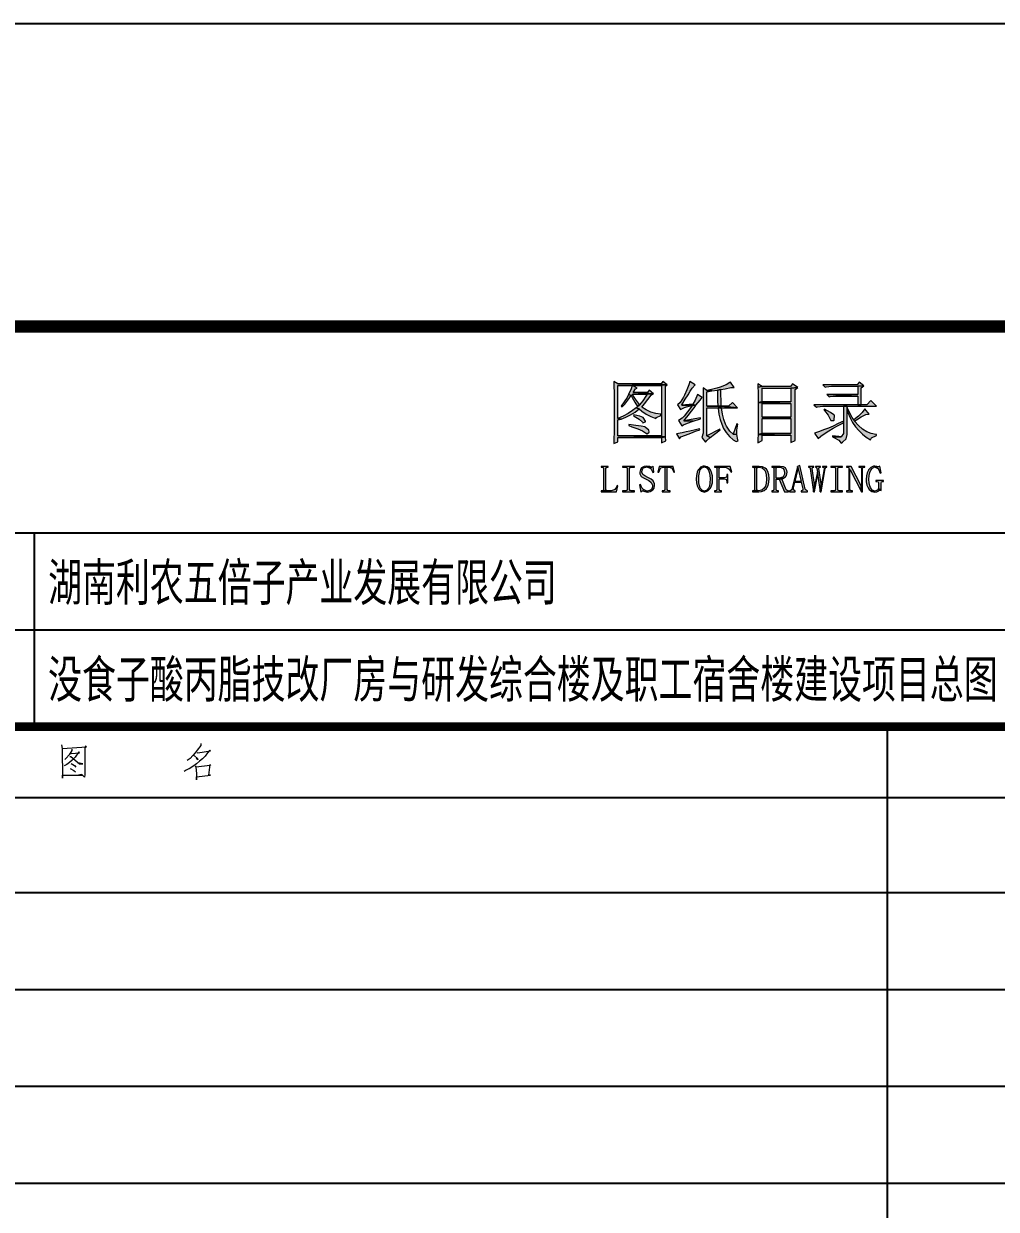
# Model space of a CAD drawing. Extents: x -809667 to 586099, y 3084146 to 3634412.
# Drawn here: x 380552.4 to 380592.55, y 3087190.03 to 3087238.97 of the extents above; entities that cross this region are included whole.
import ezdxf

# ---------------------------------------------------------------- set-up
doc = ezdxf.new("R2010")
doc.units = 0
doc.header["$LTSCALE"] = 0.5
doc.layers.add('PUB_TITLE', color=4, linetype='CONTINUOUS')
doc.layers.add('TEL_TEXT', color=7, linetype='CONTINUOUS')
doc.styles.add('_TEL_DIM', font='SIMPLEX', dxfattribs={"width": 0.8, "height": 3.5, "bigfont": 'HZTXT'})

msp = doc.modelspace()

# ---------------------------------------------------------------- hatches: boundary and pattern name
at = {"layer": 'PUB_TITLE'}
h = msp.add_hatch(color=256, dxfattribs=at)
h.paths.add_polyline_path([(380576.926, 3087224.03), (380577.517, 3087224.03), (380578.971, 3087224.063), (380576.926, 3087224.095), (380576.763, 3087224.193), (380576.768, 3087223.981), (380576.774, 3087223.775), (380576.774, 3087222.093), (380576.774, 3087222.077), (380576.768, 3087221.854), (380576.763, 3087221.643), (380576.926, 3087221.708), (380576.926, 3087221.887), (380578.738, 3087221.887), (380578.895, 3087221.919), (380576.926, 3087221.952), (380576.926, 3087222.608), (380577.061, 3087222.646), (380576.926, 3087222.663)])
h.paths.add_polyline_path([(380577.919, 3087223.14), (380578.033, 3087223.276), (380578.174, 3087223.45), (380578.304, 3087223.629), (380578.396, 3087223.683), (380578.136, 3087223.672), (380578.081, 3087223.585), (380577.957, 3087223.401), (380577.826, 3087223.238), (380577.74, 3087223.162), (380577.685, 3087223.113), (380577.816, 3087223.064), (380577.919, 3087222.977), (380578.098, 3087222.853), (380578.288, 3087222.75), (380578.494, 3087222.663), (380578.521, 3087222.712), (380578.705, 3087222.793), (380578.705, 3087222.842), (380578.499, 3087222.874), (380578.293, 3087222.934), (380578.098, 3087223.026)], flags=17)
h.paths.add_polyline_path([(380577.561, 3087223.737), (380577.664, 3087223.895), (380577.729, 3087223.927), (380577.539, 3087224.03), (380577.517, 3087224.03), (380577.479, 3087223.895), (380577.371, 3087223.661), (380577.485, 3087223.618), (380577.523, 3087223.536), (380577.626, 3087223.341), (380577.74, 3087223.162), (380577.826, 3087223.238), (380577.778, 3087223.298), (380577.653, 3087223.466), (380577.528, 3087223.672), (380578.136, 3087223.672), (380578.396, 3087223.683)], flags=17)
h = msp.add_hatch(color=256, dxfattribs=at)
h.paths.add_polyline_path([(380578.792, 3087224.204), (380578.716, 3087224.095), (380576.926, 3087224.095), (380578.971, 3087224.063)])
h.paths.add_polyline_path([(380578.895, 3087223.998), (380578.971, 3087224.063), (380577.538, 3087224.031), (380577.539, 3087224.03), (380578.738, 3087224.03), (380578.738, 3087221.952), (380576.926, 3087221.952), (380578.895, 3087221.919), (380578.895, 3087222.153)])
h.paths.add_polyline_path([(380577.485, 3087223.618), (380577.371, 3087223.661), (380577.311, 3087223.542), (380577.197, 3087223.352), (380577.072, 3087223.173), (380577.105, 3087223.151), (380577.213, 3087223.26), (380577.349, 3087223.428)], flags=17)
h.paths.add_polyline_path([(380578.228, 3087223.84), (380578.152, 3087223.737), (380577.561, 3087223.737), (380578.396, 3087223.683)], flags=17)
h.paths.add_polyline_path([(380577.816, 3087223.064), (380577.685, 3087223.113), (380577.533, 3087222.994), (380577.354, 3087222.874), (380577.154, 3087222.766), (380576.926, 3087222.663), (380577.061, 3087222.646), (380577.262, 3087222.728), (380577.457, 3087222.826), (380577.642, 3087222.934)], flags=17)
h.paths.add_polyline_path([(380577.973, 3087222.717), (380577.843, 3087222.76), (380577.593, 3087222.82), (380577.582, 3087222.782), (380577.604, 3087222.771), (380577.81, 3087222.636), (380577.951, 3087222.516), (380577.967, 3087222.495), (380578.071, 3087222.538), (380578.071, 3087222.56)], flags=17)
h.paths.add_polyline_path([(380578.06, 3087222.315), (380578.043, 3087222.321), (380577.897, 3087222.353), (380577.674, 3087222.386), (380577.381, 3087222.419), (380577.381, 3087222.375), (380577.512, 3087222.332), (380577.756, 3087222.245), (380577.946, 3087222.164), (380578.071, 3087222.082), (380578.147, 3087222.033), (380578.228, 3087222.109), (380578.212, 3087222.185)], flags=17)
h = msp.add_hatch(color=256, dxfattribs=at)
h.paths.add_polyline_path([(380578.895, 3087221.919), (380578.738, 3087221.887), (380578.738, 3087221.664), (380578.906, 3087221.751)])
h.paths.add_polyline_path([(380579.916, 3087223.797), (380579.992, 3087223.916), (380580.127, 3087224.063), (380579.905, 3087224.193), (380579.861, 3087224.057), (380579.785, 3087223.857), (380579.682, 3087223.629), (380579.639, 3087223.547), (380579.503, 3087223.336), (380579.395, 3087223.238), (380579.514, 3087223.037), (380579.682, 3087223.129), (380579.764, 3087223.151), (380580.002, 3087223.205), (380580.154, 3087223.216), (380579.568, 3087223.227), (380579.574, 3087223.238), (380579.715, 3087223.466), (380579.829, 3087223.65)])
h.paths.add_polyline_path([(380580.323, 3087223.433), (380580.415, 3087223.531), (380580.214, 3087223.661), (380580.214, 3087223.656), (380580.122, 3087223.433), (380580.024, 3087223.26), (380579.568, 3087223.227), (380580.154, 3087223.216)])
h.paths.add_polyline_path([(380580.116, 3087223.162), (380580.154, 3087223.216), (380580.002, 3087223.205), (380579.986, 3087223.184), (380579.807, 3087222.939), (380579.671, 3087222.771), (380579.579, 3087222.684), (380579.438, 3087222.587), (380579.568, 3087222.364), (380579.644, 3087222.413), (380579.807, 3087222.484), (380580.035, 3087222.56), (380579.65, 3087222.576), (380579.704, 3087222.641), (380579.84, 3087222.798), (380579.975, 3087222.972)])
h.paths.add_polyline_path([(380580.339, 3087222.652), (380580.339, 3087222.695), (380579.65, 3087222.576), (380580.035, 3087222.56)])
h.paths.add_polyline_path([(380580.138, 3087222.142), (380580.317, 3087222.207), (380580.306, 3087222.25), (380580.133, 3087222.207), (380579.905, 3087222.153), (380579.747, 3087222.12), (380579.579, 3087222.082), (380579.351, 3087222.039), (380579.471, 3087221.827), (380579.536, 3087221.908), (380579.726, 3087221.984), (380579.937, 3087222.066)])
h = msp.add_hatch(color=256, dxfattribs=at)
h.paths.add_polyline_path([(380581.598, 3087223.943), (380581.733, 3087223.949), (380581.581, 3087224.171), (380581.56, 3087224.155), (380581.397, 3087224.057), (380581.158, 3087223.97), (380581.017, 3087223.927), (380580.8, 3087223.873), (380580.605, 3087223.829), (380580.816, 3087223.808), (380581.039, 3087223.84), (380581.18, 3087223.862), (380581.364, 3087223.9)])
h.paths.add_polyline_path([(380581.18, 3087223.862), (380581.039, 3087223.84), (380581.039, 3087223.829), (380581.039, 3087223.629), (380581.044, 3087223.412), (380581.061, 3087223.173), (380581.202, 3087223.173), (380581.202, 3087223.205), (380581.191, 3087223.428), (380581.185, 3087223.65)], flags=17)
h.paths.add_polyline_path([(380580.605, 3087223.775), (380580.816, 3087223.808), (380580.605, 3087223.829), (380580.447, 3087223.938), (380580.453, 3087223.867), (380580.458, 3087223.661), (380580.458, 3087222.06), (380580.404, 3087221.887), (380580.55, 3087221.686), (380580.605, 3087221.757), (380580.735, 3087221.887), (380580.605, 3087221.952), (380580.605, 3087223.108), (380581.071, 3087223.108), (380581.212, 3087223.108), (380581.869, 3087223.108), (380581.202, 3087223.173), (380580.605, 3087223.173)])
h.paths.add_polyline_path([(380581.657, 3087223.33), (380581.5, 3087223.173), (380581.202, 3087223.173), (380581.869, 3087223.108)], flags=17)
h.paths.add_polyline_path([(380581.25, 3087222.842), (380581.212, 3087223.108), (380581.071, 3087223.108), (380581.071, 3087223.097), (380581.104, 3087222.847), (380581.153, 3087222.625), (380581.218, 3087222.429), (380581.294, 3087222.261), (380581.397, 3087222.088), (380581.533, 3087221.925), (380581.69, 3087221.795), (380581.82, 3087221.719), (380581.891, 3087221.751), (380581.88, 3087221.784), (380581.847, 3087222.006), (380581.69, 3087222.017), (380581.554, 3087222.147), (380581.413, 3087222.353), (380581.37, 3087222.44), (380581.305, 3087222.625)])
h.paths.add_polyline_path([(380580.919, 3087222.028), (380581.158, 3087222.196), (380581.136, 3087222.229), (380580.605, 3087221.952), (380580.735, 3087221.887)], flags=17)
h.paths.add_polyline_path([(380581.847, 3087222.191), (380581.88, 3087222.44), (380581.836, 3087222.451), (380581.69, 3087222.017), (380581.847, 3087222.006)], flags=17)
h = msp.add_hatch(color=256, dxfattribs=at)
h.paths.add_polyline_path([(380582.889, 3087221.984), (380584.078, 3087221.984), (380582.721, 3087222.012), (380582.716, 3087221.822), (380582.716, 3087221.664), (380582.889, 3087221.762)])
h.paths.add_polyline_path([(380587.089, 3087224.019), (380586.834, 3087223.998), (380586.834, 3087223.661), (380585.554, 3087223.661), (380586.834, 3087223.596), (380586.834, 3087223.238), (380586.975, 3087223.238), (380586.975, 3087223.938)])
h.paths.add_polyline_path([(380586.899, 3087224.171), (380586.812, 3087224.063), (380585.391, 3087224.063), (380585.488, 3087223.96), (380585.537, 3087223.976), (380585.754, 3087223.998), (380586.834, 3087223.998), (380587.089, 3087224.019)])
h.paths.add_polyline_path([(380585.554, 3087223.661), (380585.657, 3087223.564), (380585.7, 3087223.574), (380585.923, 3087223.596), (380586.834, 3087223.596)], flags=17)
h.paths.add_polyline_path([(380587.377, 3087223.406), (380587.209, 3087223.238), (380586.975, 3087223.238), (380586.834, 3087223.238), (380585.022, 3087223.238), (380585.125, 3087223.14), (380585.168, 3087223.151), (380585.391, 3087223.173), (380586.243, 3087223.173), (380586.4, 3087223.173), (380587.61, 3087223.173)])
h.paths.add_polyline_path([(380586.4, 3087222.983), (380586.4, 3087223.119), (380586.4, 3087223.173), (380586.243, 3087223.173), (380586.243, 3087222.56), (380586.243, 3087222.495), (380586.243, 3087222.05), (380586.156, 3087221.919), (380585.787, 3087221.908), (380585.847, 3087221.887), (380586.058, 3087221.778), (380586.145, 3087221.653), (380586.21, 3087221.686), (380586.362, 3087221.827), (380586.4, 3087222.006)])
h.paths.add_polyline_path([(380586.243, 3087222.495), (380586.243, 3087222.56), (380586.031, 3087222.457), (380585.814, 3087222.359), (380585.63, 3087222.277), (380585.467, 3087222.218), (380585.456, 3087222.212), (380585.212, 3087222.126), (380585.043, 3087222.071), (380585.201, 3087221.838), (380585.304, 3087221.946), (380585.532, 3087222.093), (380585.646, 3087222.164), (380585.825, 3087222.267), (380586.02, 3087222.375)])
h.paths.add_polyline_path([(380585.868, 3087222.809), (380585.852, 3087222.826), (380585.716, 3087222.923), (380585.456, 3087223.053), (380585.434, 3087223.015), (380585.456, 3087222.994), (380585.608, 3087222.804), (380585.7, 3087222.641), (380585.727, 3087222.581), (380585.847, 3087222.587), (380585.857, 3087222.603)])
h.paths.add_polyline_path([(380586.666, 3087222.619), (380586.606, 3087222.712), (380586.503, 3087222.896), (380586.4, 3087223.119), (380586.4, 3087222.983), (380586.427, 3087222.912), (380586.519, 3087222.701), (380586.623, 3087222.505), (380586.742, 3087222.332), (380586.878, 3087222.174), (380587.024, 3087222.028), (380587.187, 3087221.903), (380587.366, 3087221.795), (380587.404, 3087221.865), (380587.61, 3087221.963), (380587.61, 3087222.006), (380587.578, 3087222.012), (380587.393, 3087222.044), (380587.214, 3087222.12), (380587.035, 3087222.229), (380586.867, 3087222.381), (380586.699, 3087222.56)])
h.paths.add_polyline_path([(380586.785, 3087222.619), (380586.975, 3087222.733), (380587.165, 3087222.831), (380587.301, 3087222.842), (380587.122, 3087223.064), (380587.019, 3087222.923), (380586.861, 3087222.771), (380586.666, 3087222.619), (380586.699, 3087222.56)], flags=17)
h = msp.add_hatch(color=256, dxfattribs=at)
h.paths.add_polyline_path([(380582.716, 3087224.106), (380582.716, 3087223.965), (380582.889, 3087223.987)], flags=17)
h.paths.add_polyline_path([(380582.889, 3087223.916), (380584.078, 3087223.916), (380584.354, 3087223.949), (380584.143, 3087224.106), (380584.056, 3087223.987), (380582.889, 3087223.987), (380582.716, 3087223.965), (380582.721, 3087223.775), (380582.721, 3087223.564), (380582.721, 3087223.336), (380582.889, 3087223.352)])
h.paths.add_polyline_path([(380584.246, 3087223.873), (380584.354, 3087223.949), (380584.078, 3087223.916), (380584.078, 3087223.352), (380582.889, 3087223.352), (380582.721, 3087223.336), (380584.078, 3087223.287), (380584.078, 3087222.728), (380582.889, 3087222.728), (380584.078, 3087222.663), (380584.078, 3087222.05), (380582.889, 3087222.05), (380582.721, 3087222.012), (380584.078, 3087221.984), (380584.078, 3087221.675), (380584.257, 3087221.762), (380584.257, 3087221.778), (380584.246, 3087221.963), (380584.246, 3087222.229)])
h.paths.add_polyline_path([(380582.889, 3087223.287), (380584.078, 3087223.287), (380582.721, 3087223.336), (380582.726, 3087223.097), (380582.726, 3087222.842), (380582.726, 3087222.733), (380582.721, 3087222.467), (380582.721, 3087222.229), (380582.721, 3087222.012), (380582.889, 3087222.05), (380582.889, 3087222.663), (380584.078, 3087222.663), (380582.889, 3087222.728)], flags=17)
msp.add_hatch(color=256, dxfattribs=at).paths.add_polyline_path([(380585.787, 3087221.952), (380585.787, 3087221.908), (380586.156, 3087221.919), (380586.053, 3087221.925)])
h = msp.add_hatch(color=256, dxfattribs=at)
h.paths.add_polyline_path([(380578.971, 3087220.59), (380578.982, 3087220.65), (380579.047, 3087220.655), (380578.819, 3087220.655), (380578.868, 3087220.65), (380578.874, 3087220.595), (380578.874, 3087219.732), (380578.863, 3087219.695), (380578.819, 3087219.684), (380578.765, 3087219.684), (380578.765, 3087219.646), (380579.085, 3087219.646), (380579.085, 3087219.684), (380579.031, 3087219.684), (380578.993, 3087219.695), (380578.971, 3087219.732)])
h.paths.add_polyline_path([(380579.216, 3087220.693), (380578.64, 3087220.693), (380578.581, 3087220.46), (380578.619, 3087220.454), (380578.651, 3087220.53), (380578.705, 3087220.628), (380578.819, 3087220.655)])
h.paths.add_polyline_path([(380579.216, 3087220.693), (380578.819, 3087220.655), (380579.047, 3087220.655), (380579.161, 3087220.622), (380579.178, 3087220.595), (380579.237, 3087220.454), (380579.264, 3087220.46)])
h.paths.add_polyline_path([(380577.924, 3087220.46), (380577.924, 3087220.476), (380577.967, 3087220.601), (380577.995, 3087220.633), (380578.125, 3087220.671), (380578.25, 3087220.688), (380578.13, 3087220.704), (380578.016, 3087220.688), (380577.913, 3087220.628), (380577.87, 3087220.568), (380577.837, 3087220.449), (380577.843, 3087220.384), (380577.897, 3087220.275), (380577.984, 3087220.221), (380578.125, 3087220.15), (380578.212, 3087220.107), (380578.309, 3087220.031), (380578.364, 3087219.917), (380578.358, 3087219.846), (380578.315, 3087219.732), (380578.282, 3087219.705), (380578.157, 3087219.673), (380578.038, 3087219.662), (380578.152, 3087219.635), (380578.271, 3087219.657), (380578.374, 3087219.722), (380578.423, 3087219.792), (380578.45, 3087219.917), (380578.445, 3087219.977), (380578.385, 3087220.096), (380578.304, 3087220.167), (380578.174, 3087220.237), (380578.043, 3087220.302), (380577.962, 3087220.357)])
h.paths.add_polyline_path([(380578.326, 3087220.66), (380578.25, 3087220.688), (380578.125, 3087220.671), (380578.152, 3087220.666), (380578.271, 3087220.622)], flags=17)
h.paths.add_polyline_path([(380578.385, 3087220.704), (380578.358, 3087220.677), (380578.326, 3087220.66), (380578.271, 3087220.622), (380578.309, 3087220.574), (380578.38, 3087220.443), (380578.412, 3087220.454)], flags=17)
h.paths.add_polyline_path([(380577.919, 3087219.808), (380577.864, 3087219.95), (380577.826, 3087219.933), (380577.881, 3087219.635), (380577.919, 3087219.667), (380577.957, 3087219.678), (380577.984, 3087219.732)])
h.paths.add_polyline_path([(380577.984, 3087219.732), (380577.957, 3087219.678), (380578.038, 3087219.662), (380578.157, 3087219.673), (380578.103, 3087219.678)], flags=17)
h.paths.add_polyline_path([(380577.414, 3087219.732), (380577.414, 3087220.606), (380577.436, 3087220.644), (380577.474, 3087220.655), (380577.615, 3087220.655), (380577.615, 3087220.693), (380577.121, 3087220.693), (380577.121, 3087220.655), (380577.262, 3087220.655), (380577.305, 3087220.644), (380577.316, 3087220.606), (380577.316, 3087219.732), (380577.305, 3087219.695), (380577.262, 3087219.684), (380577.121, 3087219.684), (380577.121, 3087219.646), (380577.615, 3087219.646), (380577.615, 3087219.684), (380577.474, 3087219.684), (380577.436, 3087219.695)])
h.paths.add_polyline_path([(380576.926, 3087219.884), (380576.898, 3087219.901), (380576.877, 3087219.841), (380576.806, 3087219.738), (380576.785, 3087219.722), (380576.66, 3087219.684), (380576.497, 3087219.684), (380576.285, 3087219.684), (380576.242, 3087219.684), (380576.242, 3087219.646), (380576.871, 3087219.646)])
h.paths.add_polyline_path([(380576.437, 3087220.606), (380576.459, 3087220.644), (380576.497, 3087220.655), (380576.535, 3087220.655), (380576.535, 3087220.693), (380576.242, 3087220.693), (380576.242, 3087220.655), (380576.28, 3087220.655), (380576.329, 3087220.644), (380576.34, 3087220.606), (380576.34, 3087219.732), (380576.329, 3087219.695), (380576.285, 3087219.684), (380576.497, 3087219.684), (380576.459, 3087219.695), (380576.437, 3087219.732)])
h = msp.add_hatch(color=256, dxfattribs=at)
h.paths.add_polyline_path([(380583.47, 3087220.172), (380583.595, 3087220.172), (380583.703, 3087220.177), (380583.741, 3087220.188), (380583.47, 3087220.21), (380583.47, 3087220.606), (380583.481, 3087220.644), (380583.524, 3087220.655), (380583.323, 3087220.655), (380583.361, 3087220.644), (380583.372, 3087220.606), (380583.372, 3087219.732), (380583.361, 3087219.695), (380583.323, 3087219.684), (380583.285, 3087219.684), (380583.285, 3087219.646), (380583.557, 3087219.646), (380583.557, 3087219.684), (380583.519, 3087219.684), (380583.481, 3087219.695), (380583.47, 3087219.732)])
h.paths.add_polyline_path([(380583.855, 3087220.259), (380583.893, 3087220.313), (380583.92, 3087220.449), (380583.909, 3087220.53), (380583.85, 3087220.633), (380583.768, 3087220.671), (380583.627, 3087220.693), (380583.285, 3087220.693), (380583.285, 3087220.655), (380583.323, 3087220.655), (380583.589, 3087220.655), (380583.643, 3087220.655), (380583.757, 3087220.601), (380583.779, 3087220.568), (380583.812, 3087220.438), (380583.806, 3087220.373), (380583.752, 3087220.264), (380583.725, 3087220.248), (380583.606, 3087220.21), (380583.47, 3087220.21), (380583.741, 3087220.188)])
h.paths.add_polyline_path([(380583.703, 3087220.177), (380583.595, 3087220.172), (380583.812, 3087219.646), (380583.98, 3087219.646), (380583.98, 3087219.684), (380583.947, 3087219.684), (380583.915, 3087219.695), (380583.882, 3087219.727)])
h.paths.add_polyline_path([(380583.177, 3087220.194), (380583.177, 3087220.199), (380583.161, 3087220.351), (380583.128, 3087220.476), (380583.063, 3087220.574), (380583.014, 3087220.617), (380582.9, 3087220.677), (380582.764, 3087220.693), (380582.493, 3087220.693), (380582.493, 3087220.655), (380582.526, 3087220.655), (380582.759, 3087220.655), (380582.889, 3087220.633), (380582.987, 3087220.552), (380583.03, 3087220.47), (380583.057, 3087220.34), (380583.063, 3087220.177), (380583.063, 3087220.161), (380583.052, 3087219.998), (380583.025, 3087219.874), (380582.976, 3087219.787), (380582.971, 3087219.787), (380582.868, 3087219.711), (380582.743, 3087219.684), (380582.526, 3087219.684), (380582.493, 3087219.684), (380582.493, 3087219.646), (380582.748, 3087219.646), (380582.857, 3087219.657), (380582.976, 3087219.7), (380583.063, 3087219.781), (380583.085, 3087219.803), (380583.133, 3087219.906), (380583.166, 3087220.036)])
h.paths.add_polyline_path([(380582.672, 3087220.606), (380582.699, 3087220.644), (380582.759, 3087220.655), (380582.526, 3087220.655), (380582.564, 3087220.644), (380582.574, 3087220.606), (380582.574, 3087219.732), (380582.564, 3087219.695), (380582.526, 3087219.684), (380582.743, 3087219.684), (380582.694, 3087219.695), (380582.672, 3087219.732)], flags=17)
h.paths.add_polyline_path([(380581.473, 3087220.362), (380581.435, 3087220.362), (380581.435, 3087220.335), (380581.413, 3087220.248), (380581.321, 3087220.215), (380581.115, 3087220.215), (380581.321, 3087220.177), (380581.413, 3087220.145), (380581.435, 3087220.031), (380581.435, 3087220.009), (380581.473, 3087220.009)])
h.paths.add_polyline_path([(380581.565, 3087220.693), (380580.919, 3087220.693), (380580.919, 3087220.655), (380580.957, 3087220.655), (380581.343, 3087220.655), (380581.37, 3087220.655), (380581.489, 3087220.606), (380581.527, 3087220.574), (380581.609, 3087220.46), (380581.636, 3087220.47)])
h.paths.add_polyline_path([(380581.115, 3087220.606), (380581.136, 3087220.644), (380581.174, 3087220.655), (380580.957, 3087220.655), (380581.006, 3087220.644), (380581.017, 3087220.606), (380581.017, 3087219.732), (380581.006, 3087219.695), (380580.963, 3087219.684), (380580.919, 3087219.684), (380580.919, 3087219.646), (380581.212, 3087219.646), (380581.212, 3087219.684), (380581.174, 3087219.684), (380581.136, 3087219.695), (380581.115, 3087219.732), (380581.115, 3087220.177), (380581.321, 3087220.177), (380581.115, 3087220.215)])
h.paths.add_polyline_path([(380580.8, 3087220.438), (380580.751, 3087220.552), (380580.719, 3087220.601), (380580.621, 3087220.677), (380580.502, 3087220.671), (380580.605, 3087220.639), (380580.675, 3087220.536), (380580.702, 3087220.46), (380580.724, 3087220.329), (380580.735, 3087220.177), (380580.724, 3087220.015), (380580.708, 3087219.879), (380580.67, 3087219.787), (380580.61, 3087219.711), (380580.502, 3087219.673), (380580.382, 3087219.667), (380580.502, 3087219.635), (380580.54, 3087219.64), (380580.648, 3087219.684), (380580.746, 3087219.781), (380580.751, 3087219.792), (380580.8, 3087219.895), (380580.833, 3087220.02), (380580.843, 3087220.172), (380580.833, 3087220.308)])
h.paths.add_polyline_path([(380580.295, 3087220.443), (380580.328, 3087220.546), (380580.393, 3087220.628), (380580.502, 3087220.671), (380580.621, 3087220.677), (380580.502, 3087220.704), (380580.458, 3087220.704), (380580.344, 3087220.66), (380580.257, 3087220.557), (380580.252, 3087220.557), (380580.203, 3087220.449), (380580.171, 3087220.319), (380580.16, 3087220.172), (380580.16, 3087220.161), (380580.171, 3087220.015), (380580.209, 3087219.89), (380580.263, 3087219.781), (380580.285, 3087219.749), (380580.382, 3087219.667), (380580.502, 3087219.673), (380580.426, 3087219.695), (380580.333, 3087219.792), (380580.301, 3087219.884), (380580.274, 3087220.015), (380580.268, 3087220.177), (380580.274, 3087220.308)])
h = msp.add_hatch(color=256, dxfattribs=at)
h.paths.add_polyline_path([(380587.355, 3087219.825), (380587.328, 3087219.89), (380587.301, 3087220.02), (380587.29, 3087220.156), (380587.301, 3087220.313), (380587.328, 3087220.438), (380587.371, 3087220.541), (380587.437, 3087220.622), (380587.534, 3087220.671), (380587.681, 3087220.671), (380587.621, 3087220.688), (380587.534, 3087220.704), (380587.48, 3087220.698), (380587.371, 3087220.65), (380587.279, 3087220.546), (380587.274, 3087220.541), (380587.225, 3087220.427), (380587.192, 3087220.297), (380587.181, 3087220.156), (380587.187, 3087220.053), (380587.214, 3087219.922), (380587.268, 3087219.803), (380587.312, 3087219.732), (380587.409, 3087219.662), (380587.535, 3087219.672), (380587.426, 3087219.711)])
h.paths.add_polyline_path([(380587.702, 3087219.689), (380587.724, 3087219.711), (380587.773, 3087219.711), (380587.697, 3087219.781), (380587.654, 3087219.705), (380587.54, 3087219.673), (380587.409, 3087219.662), (380587.534, 3087219.635), (380587.626, 3087219.646)])
h.paths.add_polyline_path([(380587.795, 3087220.004), (380587.811, 3087220.053), (380587.86, 3087220.069), (380587.892, 3087220.069), (380587.892, 3087220.107), (380587.583, 3087220.107), (380587.583, 3087220.069), (380587.621, 3087220.069), (380587.675, 3087220.053), (380587.697, 3087219.998), (380587.697, 3087219.781), (380587.773, 3087219.711), (380587.795, 3087219.695)])
h.paths.add_polyline_path([(380587.751, 3087220.704), (380587.719, 3087220.682), (380587.681, 3087220.671), (380587.534, 3087220.671), (380587.556, 3087220.666), (380587.67, 3087220.606), (380587.708, 3087220.557), (380587.762, 3087220.416), (380587.8, 3087220.432)])
h.paths.add_polyline_path([(380587.127, 3087220.693), (380586.883, 3087220.693), (380586.883, 3087220.655), (380586.932, 3087220.655), (380586.975, 3087220.644), (380586.986, 3087220.606), (380586.986, 3087219.895), (380586.975, 3087219.895), (380586.992, 3087219.646), (380587.024, 3087219.646), (380587.024, 3087220.606), (380587.04, 3087220.644), (380587.078, 3087220.655), (380587.127, 3087220.655)])
h.paths.add_polyline_path([(380586.563, 3087220.693), (380586.368, 3087220.693), (380586.368, 3087220.655), (380586.411, 3087220.655), (380586.46, 3087220.644), (380586.471, 3087220.606), (380586.519, 3087220.557), (380586.992, 3087219.646), (380586.975, 3087219.895)])
h.paths.add_polyline_path([(380586.509, 3087220.557), (380586.519, 3087220.557), (380586.471, 3087220.606), (380586.471, 3087219.732), (380586.46, 3087219.695), (380586.416, 3087219.684), (380586.368, 3087219.684), (380586.368, 3087219.646), (380586.612, 3087219.646), (380586.612, 3087219.684), (380586.563, 3087219.684), (380586.53, 3087219.695), (380586.509, 3087219.732)], flags=17)
h.paths.add_polyline_path([(380586.031, 3087220.644), (380586.069, 3087220.655), (380586.21, 3087220.655), (380586.21, 3087220.693), (380585.722, 3087220.693), (380585.722, 3087220.655), (380585.863, 3087220.655), (380585.906, 3087220.644), (380585.917, 3087220.606), (380585.917, 3087219.732), (380585.906, 3087219.695), (380585.863, 3087219.684), (380585.722, 3087219.684), (380585.722, 3087219.646), (380586.21, 3087219.646), (380586.21, 3087219.684), (380586.069, 3087219.684), (380586.031, 3087219.695), (380586.015, 3087219.732), (380586.015, 3087220.606)])
h.paths.add_polyline_path([(380585.488, 3087220.601), (380585.516, 3087220.644), (380585.537, 3087220.655), (380585.564, 3087220.655), (380585.564, 3087220.693), (380585.38, 3087220.693), (380585.38, 3087220.655), (380585.396, 3087220.655), (380585.434, 3087220.644), (380585.445, 3087220.595), (380585.331, 3087219.977), (380585.32, 3087219.977), (380585.288, 3087219.646), (380585.326, 3087219.646)])
h.paths.add_polyline_path([(380585.32, 3087219.977), (380585.233, 3087220.606), (380585.244, 3087220.644), (380585.277, 3087220.655), (380585.293, 3087220.655), (380585.293, 3087220.693), (380585.087, 3087220.693), (380585.087, 3087220.655), (380585.103, 3087220.655), (380585.136, 3087220.644), (380585.147, 3087220.606), (380585.168, 3087220.47), (380585.19, 3087220.297), (380585.288, 3087219.646)])
h.paths.add_polyline_path([(380585.179, 3087220.297), (380585.19, 3087220.297), (380585.168, 3087220.47), (380585.065, 3087219.95), (380585.049, 3087219.95), (380585.011, 3087219.646), (380585.049, 3087219.646)])
h.paths.add_polyline_path([(380584.951, 3087220.606), (380584.962, 3087220.644), (380585, 3087220.655), (380585.022, 3087220.655), (380585.022, 3087220.693), (380584.805, 3087220.693), (380584.805, 3087220.655), (380584.832, 3087220.655), (380584.859, 3087220.644), (380584.864, 3087220.606), (380585.011, 3087219.646), (380585.049, 3087219.95)])
h.paths.add_polyline_path([(380584.441, 3087220.726), (380584.349, 3087220.693), (380584.376, 3087220.59), (380584.501, 3087220.074), (380584.246, 3087220.074), (380584.501, 3087220.042), (380584.566, 3087219.77), (380584.566, 3087219.705), (380584.523, 3087219.684), (380584.501, 3087219.684), (380584.501, 3087219.646), (380584.761, 3087219.646), (380584.761, 3087219.684), (380584.745, 3087219.684), (380584.702, 3087219.705), (380584.669, 3087219.754)])
h.paths.add_polyline_path([(380584.23, 3087220.042), (380584.501, 3087220.042), (380584.246, 3087220.074), (380584.371, 3087220.59), (380584.376, 3087220.59), (380584.349, 3087220.693), (380584.11, 3087219.754), (380584.083, 3087219.705), (380584.045, 3087219.684), (380584.023, 3087219.684), (380584.023, 3087219.646), (380584.251, 3087219.646), (380584.251, 3087219.684), (380584.23, 3087219.684), (380584.175, 3087219.722), (380584.175, 3087219.808)])

# ---------------------------------------------------------------- linework, layer by layer
msp.add_lwpolyline([(380518.065, 3087090.467), (380623.065, 3087090.467), (380623.065, 3087238.967), (380518.065, 3087238.967)], close=True, dxfattribs=at)
at = {"layer": 'PUB_TITLE', "const_width": 0.5}
msp.add_lwpolyline([(380520.565, 3087092.967), (380620.565, 3087092.967), (380620.565, 3087226.467), (380520.565, 3087226.467)], close=True, dxfattribs=at)
at = {"layer": 'PUB_TITLE', "color": 140, "lineweight": 0}
for points in [[(380576.763, 3087224.193), (380576.768, 3087223.981), (380576.774, 3087223.775), (380576.774, 3087222.093), (380576.774, 3087222.077), (380576.768, 3087221.854), (380576.763, 3087221.643), (380576.926, 3087221.708), (380576.926, 3087221.887), (380578.738, 3087221.887), (380578.895, 3087221.919), (380576.926, 3087221.952), (380576.926, 3087222.608), (380577.061, 3087222.646), (380576.926, 3087222.663), (380576.926, 3087224.03), (380577.517, 3087224.03), (380578.971, 3087224.063), (380576.926, 3087224.095)], [(380578.792, 3087224.204), (380578.716, 3087224.095), (380576.926, 3087224.095), (380578.971, 3087224.063)], [(380579.905, 3087224.193), (380579.861, 3087224.057), (380579.785, 3087223.857), (380579.682, 3087223.629), (380579.639, 3087223.547), (380579.503, 3087223.336), (380579.395, 3087223.238), (380579.514, 3087223.037), (380579.682, 3087223.129), (380579.764, 3087223.151), (380580.002, 3087223.205), (380580.154, 3087223.216), (380579.568, 3087223.227), (380579.574, 3087223.238), (380579.715, 3087223.466), (380579.829, 3087223.65), (380579.916, 3087223.797), (380579.992, 3087223.916), (380580.127, 3087224.063)], [(380581.581, 3087224.171), (380581.56, 3087224.155), (380581.397, 3087224.057), (380581.158, 3087223.97), (380581.017, 3087223.927), (380580.8, 3087223.873), (380580.605, 3087223.829), (380580.816, 3087223.808), (380581.039, 3087223.84), (380581.18, 3087223.862), (380581.364, 3087223.9), (380581.598, 3087223.943), (380581.733, 3087223.949)], [(380586.899, 3087224.171), (380586.812, 3087224.063), (380585.391, 3087224.063), (380585.488, 3087223.96), (380585.537, 3087223.976), (380585.754, 3087223.998), (380586.834, 3087223.998), (380587.089, 3087224.019)], [(380578.971, 3087224.063), (380577.517, 3087224.03), (380578.738, 3087224.03), (380578.738, 3087221.952), (380576.926, 3087221.952), (380578.895, 3087221.919), (380578.895, 3087222.153), (380578.895, 3087223.998)], [(380577.517, 3087224.03), (380577.479, 3087223.895), (380577.371, 3087223.661), (380577.485, 3087223.618), (380577.523, 3087223.536), (380577.626, 3087223.341), (380577.74, 3087223.162), (380577.826, 3087223.238), (380577.778, 3087223.298), (380577.653, 3087223.466), (380577.528, 3087223.672), (380578.136, 3087223.672), (380578.396, 3087223.683), (380577.561, 3087223.737), (380577.664, 3087223.895), (380577.729, 3087223.927), (380577.539, 3087224.03), (380578.738, 3087224.03)], [(380578.228, 3087223.84), (380578.152, 3087223.737), (380577.561, 3087223.737), (380578.396, 3087223.683)], [(380578.396, 3087223.683), (380578.136, 3087223.672), (380578.081, 3087223.585), (380577.957, 3087223.401), (380577.826, 3087223.238), (380577.74, 3087223.162), (380577.685, 3087223.113), (380577.816, 3087223.064), (380577.919, 3087222.977), (380578.098, 3087222.853), (380578.288, 3087222.75), (380578.494, 3087222.663), (380578.521, 3087222.712), (380578.705, 3087222.793), (380578.705, 3087222.842), (380578.499, 3087222.874), (380578.293, 3087222.934), (380578.098, 3087223.026), (380577.919, 3087223.14), (380578.033, 3087223.276), (380578.174, 3087223.45), (380578.304, 3087223.629)], [(380580.447, 3087223.938), (380580.453, 3087223.867), (380580.458, 3087223.661), (380580.458, 3087222.06), (380580.404, 3087221.887), (380580.55, 3087221.686), (380580.605, 3087221.757), (380580.735, 3087221.887), (380580.605, 3087221.952), (380580.605, 3087223.108), (380581.071, 3087223.108), (380581.212, 3087223.108), (380581.869, 3087223.108), (380581.202, 3087223.173), (380580.605, 3087223.173), (380580.605, 3087223.775), (380580.605, 3087223.775), (380580.816, 3087223.808), (380580.605, 3087223.829)], [(380581.18, 3087223.862), (380581.039, 3087223.84), (380581.039, 3087223.829), (380581.039, 3087223.629), (380581.044, 3087223.412), (380581.061, 3087223.173), (380580.605, 3087223.173), (380581.202, 3087223.173), (380581.202, 3087223.205), (380581.191, 3087223.428), (380581.185, 3087223.65)], [(380584.143, 3087224.106), (380584.056, 3087223.987), (380582.889, 3087223.987), (380582.716, 3087223.965), (380582.721, 3087223.775), (380582.721, 3087223.564), (380582.721, 3087223.336), (380582.889, 3087223.352), (380582.889, 3087223.916), (380584.078, 3087223.916), (380584.354, 3087223.949)], [(380582.716, 3087224.106), (380582.716, 3087223.965), (380582.889, 3087223.987)], [(380584.354, 3087223.949), (380584.078, 3087223.916), (380584.078, 3087223.352), (380582.889, 3087223.352), (380582.721, 3087223.336), (380584.078, 3087223.287), (380584.078, 3087222.728), (380582.889, 3087222.728), (380584.078, 3087222.663), (380584.078, 3087222.05), (380582.889, 3087222.05), (380582.721, 3087222.012), (380584.078, 3087221.984), (380584.078, 3087221.675), (380584.257, 3087221.762), (380584.257, 3087221.778), (380584.246, 3087221.963), (380584.246, 3087222.229), (380584.246, 3087223.873)], [(380587.089, 3087224.019), (380586.834, 3087223.998), (380586.834, 3087223.661), (380585.554, 3087223.661), (380586.834, 3087223.596), (380586.834, 3087223.238), (380586.975, 3087223.238), (380586.975, 3087223.938)], [(380577.371, 3087223.661), (380577.311, 3087223.542), (380577.197, 3087223.352), (380577.072, 3087223.173), (380577.105, 3087223.151), (380577.213, 3087223.26), (380577.349, 3087223.428), (380577.485, 3087223.618)], [(380580.154, 3087223.216), (380580.002, 3087223.205), (380579.986, 3087223.184), (380579.807, 3087222.939), (380579.671, 3087222.771), (380579.579, 3087222.684), (380579.438, 3087222.587), (380579.568, 3087222.364), (380579.644, 3087222.413), (380579.807, 3087222.484), (380580.035, 3087222.56), (380579.65, 3087222.576), (380579.704, 3087222.641), (380579.84, 3087222.798), (380579.975, 3087222.972), (380580.116, 3087223.162)], [(380580.214, 3087223.661), (380580.214, 3087223.656), (380580.122, 3087223.433), (380580.024, 3087223.26), (380579.568, 3087223.227), (380580.154, 3087223.216), (380580.323, 3087223.433), (380580.415, 3087223.531)], [(380581.657, 3087223.33), (380581.5, 3087223.173), (380581.202, 3087223.173), (380581.869, 3087223.108)], [(380582.721, 3087223.336), (380582.726, 3087223.097), (380582.726, 3087222.842), (380582.726, 3087222.733), (380582.721, 3087222.467), (380582.721, 3087222.229), (380582.721, 3087222.012), (380582.889, 3087222.05), (380582.889, 3087222.663), (380584.078, 3087222.663), (380582.889, 3087222.728), (380582.889, 3087223.287), (380584.078, 3087223.287)], [(380587.377, 3087223.406), (380587.209, 3087223.238), (380586.975, 3087223.238), (380586.834, 3087223.238), (380585.022, 3087223.238), (380585.125, 3087223.14), (380585.168, 3087223.151), (380585.391, 3087223.173), (380586.243, 3087223.173), (380586.4, 3087223.173), (380587.61, 3087223.173)], [(380585.554, 3087223.661), (380585.657, 3087223.564), (380585.7, 3087223.574), (380585.923, 3087223.596), (380586.834, 3087223.596)], [(380577.685, 3087223.113), (380577.533, 3087222.994), (380577.354, 3087222.874), (380577.154, 3087222.766), (380576.926, 3087222.663), (380577.061, 3087222.646), (380577.262, 3087222.728), (380577.457, 3087222.826), (380577.642, 3087222.934), (380577.816, 3087223.064)], [(380577.593, 3087222.82), (380577.582, 3087222.782), (380577.604, 3087222.771), (380577.81, 3087222.636), (380577.951, 3087222.516), (380577.967, 3087222.495), (380578.071, 3087222.538), (380578.071, 3087222.56), (380577.973, 3087222.717), (380577.843, 3087222.76)], [(380581.212, 3087223.108), (380581.071, 3087223.108), (380581.071, 3087223.097), (380581.104, 3087222.847), (380581.153, 3087222.625), (380581.218, 3087222.429), (380581.294, 3087222.261), (380581.397, 3087222.088), (380581.533, 3087221.925), (380581.69, 3087221.795), (380581.82, 3087221.719), (380581.891, 3087221.751), (380581.88, 3087221.784), (380581.847, 3087222.006), (380581.69, 3087222.017), (380581.69, 3087222.017), (380581.554, 3087222.147), (380581.413, 3087222.353), (380581.37, 3087222.44), (380581.305, 3087222.625), (380581.25, 3087222.842)], [(380585.456, 3087223.053), (380585.434, 3087223.015), (380585.456, 3087222.994), (380585.608, 3087222.804), (380585.7, 3087222.641), (380585.727, 3087222.581), (380585.847, 3087222.587), (380585.857, 3087222.603), (380585.868, 3087222.809), (380585.852, 3087222.826), (380585.716, 3087222.923)], [(380586.4, 3087223.173), (380586.243, 3087223.173), (380586.243, 3087222.56), (380586.243, 3087222.495), (380586.243, 3087222.05), (380586.156, 3087221.919), (380585.787, 3087221.908), (380585.847, 3087221.887), (380586.058, 3087221.778), (380586.145, 3087221.653), (380586.21, 3087221.686), (380586.362, 3087221.827), (380586.4, 3087222.006), (380586.4, 3087222.983), (380586.4, 3087223.119)], [(380586.4, 3087223.119), (380586.4, 3087222.983), (380586.427, 3087222.912), (380586.519, 3087222.701), (380586.623, 3087222.505), (380586.742, 3087222.332), (380586.878, 3087222.174), (380587.024, 3087222.028), (380587.187, 3087221.903), (380587.366, 3087221.795), (380587.404, 3087221.865), (380587.61, 3087221.963), (380587.61, 3087222.006), (380587.578, 3087222.012), (380587.393, 3087222.044), (380587.214, 3087222.12), (380587.035, 3087222.229), (380586.867, 3087222.381), (380586.699, 3087222.56), (380586.666, 3087222.619), (380586.606, 3087222.712), (380586.503, 3087222.896)], [(380587.122, 3087223.064), (380587.019, 3087222.923), (380586.861, 3087222.771), (380586.666, 3087222.619), (380586.699, 3087222.56), (380586.785, 3087222.619), (380586.975, 3087222.733), (380587.165, 3087222.831), (380587.301, 3087222.842)], [(380577.381, 3087222.419), (380577.381, 3087222.375), (380577.512, 3087222.332), (380577.756, 3087222.245), (380577.946, 3087222.164), (380578.071, 3087222.082), (380578.147, 3087222.033), (380578.228, 3087222.109), (380578.212, 3087222.185), (380578.06, 3087222.315), (380578.043, 3087222.321), (380577.897, 3087222.353), (380577.674, 3087222.386)], [(380580.306, 3087222.25), (380580.133, 3087222.207), (380579.905, 3087222.153), (380579.747, 3087222.12), (380579.579, 3087222.082), (380579.351, 3087222.039), (380579.471, 3087221.827), (380579.536, 3087221.908), (380579.726, 3087221.984), (380579.937, 3087222.066), (380580.138, 3087222.142), (380580.317, 3087222.207)], [(380580.339, 3087222.695), (380579.65, 3087222.576), (380580.035, 3087222.56), (380580.339, 3087222.652)], [(380581.136, 3087222.229), (380580.605, 3087221.952), (380580.735, 3087221.887), (380580.919, 3087222.028), (380581.158, 3087222.196)], [(380581.836, 3087222.451), (380581.69, 3087222.017), (380581.847, 3087222.006), (380581.847, 3087222.191), (380581.88, 3087222.44)], [(380586.243, 3087222.56), (380586.031, 3087222.457), (380585.814, 3087222.359), (380585.63, 3087222.277), (380585.467, 3087222.218), (380585.456, 3087222.212), (380585.212, 3087222.126), (380585.043, 3087222.071), (380585.201, 3087221.838), (380585.304, 3087221.946), (380585.532, 3087222.093), (380585.646, 3087222.164), (380585.825, 3087222.267), (380586.02, 3087222.375), (380586.243, 3087222.495)], [(380578.895, 3087221.919), (380578.738, 3087221.887), (380578.738, 3087221.664), (380578.906, 3087221.751)], [(380582.721, 3087222.012), (380582.716, 3087221.822), (380582.716, 3087221.664), (380582.889, 3087221.762), (380582.889, 3087221.984), (380584.078, 3087221.984)], [(380585.787, 3087221.952), (380585.787, 3087221.908), (380586.156, 3087221.919), (380586.053, 3087221.925)], [(380576.535, 3087220.693), (380576.242, 3087220.693), (380576.242, 3087220.655), (380576.28, 3087220.655), (380576.329, 3087220.644), (380576.34, 3087220.606), (380576.34, 3087219.732), (380576.329, 3087219.695), (380576.285, 3087219.684), (380576.497, 3087219.684), (380576.459, 3087219.695), (380576.437, 3087219.732), (380576.437, 3087220.606), (380576.459, 3087220.644), (380576.497, 3087220.655), (380576.535, 3087220.655)], [(380577.615, 3087220.693), (380577.121, 3087220.693), (380577.121, 3087220.655), (380577.262, 3087220.655), (380577.305, 3087220.644), (380577.316, 3087220.606), (380577.316, 3087219.732), (380577.305, 3087219.695), (380577.262, 3087219.684), (380577.121, 3087219.684), (380577.121, 3087219.646), (380577.615, 3087219.646), (380577.615, 3087219.684), (380577.474, 3087219.684), (380577.436, 3087219.695), (380577.414, 3087219.732), (380577.414, 3087220.606), (380577.436, 3087220.644), (380577.474, 3087220.655), (380577.615, 3087220.655)], [(380578.13, 3087220.704), (380578.016, 3087220.688), (380577.913, 3087220.628), (380577.87, 3087220.568), (380577.837, 3087220.449), (380577.843, 3087220.384), (380577.897, 3087220.275), (380577.984, 3087220.221), (380578.125, 3087220.15), (380578.212, 3087220.107), (380578.309, 3087220.031), (380578.309, 3087220.031), (380578.364, 3087219.917), (380578.358, 3087219.846), (380578.315, 3087219.732), (380578.282, 3087219.705), (380578.157, 3087219.673), (380578.038, 3087219.662), (380578.152, 3087219.635), (380578.271, 3087219.657), (380578.374, 3087219.722), (380578.423, 3087219.792), (380578.45, 3087219.917), (380578.445, 3087219.977), (380578.385, 3087220.096), (380578.304, 3087220.167), (380578.174, 3087220.237), (380578.043, 3087220.302), (380577.962, 3087220.357), (380577.924, 3087220.46), (380577.924, 3087220.476), (380577.967, 3087220.601), (380577.995, 3087220.633), (380578.125, 3087220.671), (380578.25, 3087220.688)], [(380578.25, 3087220.688), (380578.125, 3087220.671), (380578.152, 3087220.666), (380578.271, 3087220.622), (380578.326, 3087220.66)], [(380578.385, 3087220.704), (380578.358, 3087220.677), (380578.326, 3087220.66), (380578.271, 3087220.622), (380578.309, 3087220.574), (380578.38, 3087220.443), (380578.412, 3087220.454)], [(380579.216, 3087220.693), (380578.64, 3087220.693), (380578.581, 3087220.46), (380578.619, 3087220.454), (380578.651, 3087220.53), (380578.705, 3087220.628), (380578.819, 3087220.655)], [(380578.819, 3087220.655), (380578.868, 3087220.65), (380578.874, 3087220.595), (380578.874, 3087219.732), (380578.863, 3087219.695), (380578.819, 3087219.684), (380578.765, 3087219.684), (380578.765, 3087219.646), (380579.085, 3087219.646), (380579.085, 3087219.684), (380579.031, 3087219.684), (380578.993, 3087219.695), (380578.971, 3087219.732), (380578.971, 3087220.59), (380578.982, 3087220.65), (380579.047, 3087220.655)], [(380579.216, 3087220.693), (380578.819, 3087220.655), (380579.047, 3087220.655), (380579.161, 3087220.622), (380579.178, 3087220.595), (380579.237, 3087220.454), (380579.264, 3087220.46)], [(380580.502, 3087220.704), (380580.458, 3087220.704), (380580.344, 3087220.66), (380580.257, 3087220.557), (380580.252, 3087220.557), (380580.203, 3087220.449), (380580.171, 3087220.319), (380580.16, 3087220.172), (380580.16, 3087220.161), (380580.171, 3087220.015), (380580.209, 3087219.89), (380580.263, 3087219.781), (380580.285, 3087219.749), (380580.382, 3087219.667), (380580.502, 3087219.673), (380580.426, 3087219.695), (380580.333, 3087219.792), (380580.301, 3087219.884), (380580.274, 3087220.015), (380580.268, 3087220.177), (380580.274, 3087220.308), (380580.295, 3087220.443), (380580.328, 3087220.546), (380580.393, 3087220.628), (380580.502, 3087220.671), (380580.621, 3087220.677)], [(380580.621, 3087220.677), (380580.502, 3087220.671), (380580.605, 3087220.639), (380580.675, 3087220.536), (380580.702, 3087220.46), (380580.724, 3087220.329), (380580.735, 3087220.177), (380580.724, 3087220.015), (380580.708, 3087219.879), (380580.67, 3087219.787), (380580.61, 3087219.711), (380580.502, 3087219.673), (380580.382, 3087219.667), (380580.502, 3087219.635), (380580.54, 3087219.64), (380580.648, 3087219.684), (380580.746, 3087219.781), (380580.751, 3087219.792), (380580.8, 3087219.895), (380580.833, 3087220.02), (380580.843, 3087220.172), (380580.833, 3087220.308), (380580.8, 3087220.438), (380580.751, 3087220.552), (380580.719, 3087220.601)], [(380581.565, 3087220.693), (380580.919, 3087220.693), (380580.919, 3087220.655), (380580.957, 3087220.655), (380581.343, 3087220.655), (380581.37, 3087220.655), (380581.489, 3087220.606), (380581.527, 3087220.574), (380581.609, 3087220.46), (380581.636, 3087220.47)], [(380580.957, 3087220.655), (380581.006, 3087220.644), (380581.017, 3087220.606), (380581.017, 3087219.732), (380581.006, 3087219.695), (380580.963, 3087219.684), (380580.919, 3087219.684), (380580.919, 3087219.646), (380581.212, 3087219.646), (380581.212, 3087219.684), (380581.174, 3087219.684), (380581.136, 3087219.695), (380581.115, 3087219.732), (380581.115, 3087220.177), (380581.321, 3087220.177), (380581.115, 3087220.215), (380581.115, 3087220.606), (380581.136, 3087220.644), (380581.174, 3087220.655), (380581.343, 3087220.655)], [(380581.473, 3087220.362), (380581.435, 3087220.362), (380581.435, 3087220.335), (380581.413, 3087220.248), (380581.321, 3087220.215), (380581.115, 3087220.215), (380581.321, 3087220.177), (380581.413, 3087220.145), (380581.435, 3087220.031), (380581.435, 3087220.009), (380581.473, 3087220.009)], [(380582.764, 3087220.693), (380582.493, 3087220.693), (380582.493, 3087220.655), (380582.526, 3087220.655), (380582.759, 3087220.655), (380582.889, 3087220.633), (380582.987, 3087220.552), (380583.03, 3087220.47), (380583.057, 3087220.34), (380583.063, 3087220.177), (380583.063, 3087220.161), (380583.052, 3087219.998), (380583.025, 3087219.874), (380582.976, 3087219.787), (380582.971, 3087219.787), (380582.868, 3087219.711), (380582.743, 3087219.684), (380582.526, 3087219.684), (380582.493, 3087219.684), (380582.493, 3087219.646), (380582.748, 3087219.646), (380582.857, 3087219.657), (380582.976, 3087219.7), (380583.063, 3087219.781), (380583.085, 3087219.803), (380583.133, 3087219.906), (380583.166, 3087220.036), (380583.177, 3087220.194), (380583.177, 3087220.199), (380583.161, 3087220.351), (380583.128, 3087220.476), (380583.063, 3087220.574), (380583.014, 3087220.617), (380582.9, 3087220.677)], [(380582.526, 3087220.655), (380582.564, 3087220.644), (380582.574, 3087220.606), (380582.574, 3087219.732), (380582.564, 3087219.695), (380582.526, 3087219.684), (380582.743, 3087219.684), (380582.694, 3087219.695), (380582.672, 3087219.732), (380582.672, 3087220.606), (380582.699, 3087220.644), (380582.759, 3087220.655)], [(380583.627, 3087220.693), (380583.285, 3087220.693), (380583.285, 3087220.655), (380583.323, 3087220.655), (380583.589, 3087220.655), (380583.643, 3087220.655), (380583.757, 3087220.601), (380583.779, 3087220.568), (380583.812, 3087220.438), (380583.806, 3087220.373), (380583.752, 3087220.264), (380583.725, 3087220.248), (380583.606, 3087220.21), (380583.47, 3087220.21), (380583.741, 3087220.188), (380583.855, 3087220.259), (380583.893, 3087220.313), (380583.92, 3087220.449), (380583.909, 3087220.53), (380583.85, 3087220.633), (380583.768, 3087220.671)], [(380583.323, 3087220.655), (380583.361, 3087220.644), (380583.372, 3087220.606), (380583.372, 3087219.732), (380583.361, 3087219.695), (380583.323, 3087219.684), (380583.285, 3087219.684), (380583.285, 3087219.646), (380583.557, 3087219.646), (380583.557, 3087219.684), (380583.519, 3087219.684), (380583.481, 3087219.695), (380583.47, 3087219.732), (380583.47, 3087220.172), (380583.595, 3087220.172), (380583.703, 3087220.177), (380583.741, 3087220.188), (380583.47, 3087220.21), (380583.47, 3087220.606), (380583.481, 3087220.644), (380583.524, 3087220.655), (380583.589, 3087220.655)], [(380584.349, 3087220.693), (380584.11, 3087219.754), (380584.083, 3087219.705), (380584.045, 3087219.684), (380584.023, 3087219.684), (380584.023, 3087219.646), (380584.251, 3087219.646), (380584.251, 3087219.684), (380584.23, 3087219.684), (380584.175, 3087219.722), (380584.175, 3087219.808), (380584.23, 3087220.042), (380584.501, 3087220.042), (380584.246, 3087220.074), (380584.371, 3087220.59), (380584.376, 3087220.59)], [(380584.441, 3087220.726), (380584.349, 3087220.693), (380584.376, 3087220.59), (380584.501, 3087220.074), (380584.246, 3087220.074), (380584.501, 3087220.042), (380584.566, 3087219.77), (380584.566, 3087219.705), (380584.523, 3087219.684), (380584.501, 3087219.684), (380584.501, 3087219.646), (380584.761, 3087219.646), (380584.761, 3087219.684), (380584.745, 3087219.684), (380584.702, 3087219.705), (380584.669, 3087219.754)], [(380585.022, 3087220.693), (380584.805, 3087220.693), (380584.805, 3087220.655), (380584.832, 3087220.655), (380584.859, 3087220.644), (380584.864, 3087220.606), (380585.011, 3087219.646), (380585.049, 3087219.95), (380584.951, 3087220.606), (380584.962, 3087220.644), (380585, 3087220.655), (380585.022, 3087220.655)], [(380585.168, 3087220.47), (380585.065, 3087219.95), (380585.049, 3087219.95), (380585.011, 3087219.646), (380585.049, 3087219.646), (380585.179, 3087220.297), (380585.19, 3087220.297)], [(380585.293, 3087220.693), (380585.087, 3087220.693), (380585.087, 3087220.655), (380585.103, 3087220.655), (380585.136, 3087220.644), (380585.147, 3087220.606), (380585.168, 3087220.47), (380585.19, 3087220.297), (380585.288, 3087219.646), (380585.32, 3087219.977), (380585.233, 3087220.606), (380585.244, 3087220.644), (380585.277, 3087220.655), (380585.293, 3087220.655)], [(380585.564, 3087220.693), (380585.38, 3087220.693), (380585.38, 3087220.655), (380585.396, 3087220.655), (380585.434, 3087220.644), (380585.445, 3087220.595), (380585.331, 3087219.977), (380585.32, 3087219.977), (380585.288, 3087219.646), (380585.326, 3087219.646), (380585.488, 3087220.601), (380585.516, 3087220.644), (380585.537, 3087220.655), (380585.564, 3087220.655)], [(380586.21, 3087220.693), (380585.722, 3087220.693), (380585.722, 3087220.655), (380585.863, 3087220.655), (380585.906, 3087220.644), (380585.917, 3087220.606), (380585.917, 3087219.732), (380585.906, 3087219.695), (380585.863, 3087219.684), (380585.722, 3087219.684), (380585.722, 3087219.646), (380586.21, 3087219.646), (380586.21, 3087219.684), (380586.069, 3087219.684), (380586.031, 3087219.695), (380586.015, 3087219.732), (380586.015, 3087220.606), (380586.031, 3087220.644), (380586.069, 3087220.655), (380586.21, 3087220.655)], [(380586.563, 3087220.693), (380586.368, 3087220.693), (380586.368, 3087220.655), (380586.411, 3087220.655), (380586.46, 3087220.644), (380586.471, 3087220.606), (380586.519, 3087220.557), (380586.992, 3087219.646), (380586.975, 3087219.895)], [(380586.471, 3087220.606), (380586.471, 3087219.732), (380586.46, 3087219.695), (380586.416, 3087219.684), (380586.368, 3087219.684), (380586.368, 3087219.646), (380586.612, 3087219.646), (380586.612, 3087219.684), (380586.563, 3087219.684), (380586.53, 3087219.695), (380586.509, 3087219.732), (380586.509, 3087220.557), (380586.519, 3087220.557)], [(380587.127, 3087220.693), (380586.883, 3087220.693), (380586.883, 3087220.655), (380586.932, 3087220.655), (380586.975, 3087220.644), (380586.986, 3087220.606), (380586.986, 3087219.895), (380586.975, 3087219.895), (380586.992, 3087219.646), (380587.024, 3087219.646), (380587.024, 3087220.606), (380587.04, 3087220.644), (380587.078, 3087220.655), (380587.127, 3087220.655)], [(380587.534, 3087220.704), (380587.48, 3087220.698), (380587.371, 3087220.65), (380587.279, 3087220.546), (380587.274, 3087220.541), (380587.225, 3087220.427), (380587.192, 3087220.297), (380587.181, 3087220.156), (380587.187, 3087220.053), (380587.214, 3087219.922), (380587.268, 3087219.803), (380587.312, 3087219.732), (380587.409, 3087219.662), (380587.54, 3087219.673), (380587.534, 3087219.673), (380587.426, 3087219.711), (380587.355, 3087219.825), (380587.328, 3087219.89), (380587.301, 3087220.02), (380587.29, 3087220.156), (380587.301, 3087220.313), (380587.328, 3087220.438), (380587.371, 3087220.541), (380587.437, 3087220.622), (380587.534, 3087220.671), (380587.681, 3087220.671), (380587.621, 3087220.688)], [(380587.751, 3087220.704), (380587.719, 3087220.682), (380587.681, 3087220.671), (380587.534, 3087220.671), (380587.556, 3087220.666), (380587.67, 3087220.606), (380587.708, 3087220.557), (380587.762, 3087220.416), (380587.8, 3087220.432)], [(380576.898, 3087219.901), (380576.877, 3087219.841), (380576.806, 3087219.738), (380576.785, 3087219.722), (380576.66, 3087219.684), (380576.497, 3087219.684), (380576.285, 3087219.684), (380576.242, 3087219.684), (380576.242, 3087219.646), (380576.871, 3087219.646), (380576.926, 3087219.884)], [(380577.864, 3087219.95), (380577.826, 3087219.933), (380577.881, 3087219.635), (380577.919, 3087219.667), (380577.957, 3087219.678), (380577.984, 3087219.732), (380577.919, 3087219.808)], [(380583.703, 3087220.177), (380583.595, 3087220.172), (380583.812, 3087219.646), (380583.98, 3087219.646), (380583.98, 3087219.684), (380583.947, 3087219.684), (380583.915, 3087219.695), (380583.882, 3087219.727)], [(380587.697, 3087219.781), (380587.654, 3087219.705), (380587.54, 3087219.673), (380587.409, 3087219.662), (380587.534, 3087219.635), (380587.626, 3087219.646), (380587.702, 3087219.689), (380587.724, 3087219.711), (380587.773, 3087219.711)], [(380587.892, 3087220.107), (380587.583, 3087220.107), (380587.583, 3087220.069), (380587.621, 3087220.069), (380587.675, 3087220.053), (380587.697, 3087219.998), (380587.697, 3087219.781), (380587.773, 3087219.711), (380587.795, 3087219.695), (380587.795, 3087220.004), (380587.811, 3087220.053), (380587.86, 3087220.069), (380587.892, 3087220.069)], [(380577.984, 3087219.732), (380577.957, 3087219.678), (380578.038, 3087219.662), (380578.157, 3087219.673), (380578.103, 3087219.678)]]:
    msp.add_lwpolyline(points, close=True, dxfattribs=at)
at = {"layer": 'PUB_TITLE'}
for points in [[(380545.34, 3087217.95), (380620.565, 3087217.95)], [(380552.84, 3087217.95), (380552.84, 3087209.95)], [(380545.34, 3087213.95), (380620.565, 3087213.95)], [(380588.065, 3087096.499), (380588.065, 3087209.95)], [(380520.565, 3087207.029), (380620.565, 3087207.029)], [(380520.565, 3087203.103), (380620.565, 3087203.103)], [(380520.565, 3087199.103), (380620.565, 3087199.103)], [(380520.565, 3087195.103), (380620.565, 3087195.103)], [(380520.565, 3087191.103), (380620.565, 3087191.103)]]:
    msp.add_lwpolyline(points, dxfattribs=at)
at = {"layer": 'PUB_TITLE', "const_width": 0.35}
msp.add_lwpolyline([(380520.565, 3087209.95), (380620.565, 3087209.95)], dxfattribs=at)
at = {"layer": 'PUB_TITLE', "color": 140, "lineweight": 0}
for points in [[(380553.967, 3087209.194), (380553.988, 3087209.042), (380554.01, 3087207.821), (380553.999, 3087207.951), (380554.84, 3087207.951), (380554.781, 3087207.967), (380554.661, 3087207.951)], [(380553.999, 3087209.042), (380554.992, 3087209.112), (380554.954, 3087209.145), (380554.932, 3087209.042), (380554.922, 3087207.978), (380554.911, 3087207.859), (380554.824, 3087207.951)], [(380554.39, 3087209.025), (380554.39, 3087208.971), (380554.281, 3087208.792), (380554.151, 3087208.651), (380554.097, 3087208.591)], [(380559.719, 3087209.253), (380559.708, 3087209.172), (380559.567, 3087208.982), (380559.485, 3087208.863), (380559.388, 3087208.754), (380559.268, 3087208.64), (380559.154, 3087208.553)], [(380554.33, 3087208.852), (380554.379, 3087208.841), (380554.71, 3087208.873), (380554.672, 3087208.911), (380554.52, 3087208.684), (380554.401, 3087208.57), (380554.298, 3087208.472), (380554.189, 3087208.391), (380554.07, 3087208.331)], [(380554.308, 3087208.722), (380554.341, 3087208.722), (380554.71, 3087208.412), (380554.84, 3087208.412), (380554.71, 3087208.439), (380554.65, 3087208.461)], [(380559.556, 3087208.884), (380559.588, 3087208.873), (380560.12, 3087208.955), (380560.088, 3087208.982), (380559.99, 3087208.863), (380559.887, 3087208.732), (380559.778, 3087208.624), (380559.659, 3087208.521), (380559.529, 3087208.412), (380559.388, 3087208.309), (380559.236, 3087208.211), (380559.214, 3087208.201), (380559.116, 3087208.152), (380559.024, 3087208.092)], [(380559.426, 3087208.754), (380559.447, 3087208.743), (380559.577, 3087208.64), (380559.588, 3087208.58), (380559.539, 3087208.662)], [(380554.319, 3087208.222), (380554.471, 3087208.141), (380554.542, 3087208.081)], [(380554.368, 3087208.423), (380554.493, 3087208.342), (380554.553, 3087208.282)], [(380559.485, 3087208.331), (380559.507, 3087208.293), (380559.529, 3087208), (380559.539, 3087207.967), (380559.539, 3087207.75), (380559.529, 3087207.848), (380559.529, 3087207.88), (380560.109, 3087207.94), (380560.098, 3087207.94), (380560.039, 3087207.94), (380560.098, 3087208.38), (380560.12, 3087208.353), (380560.088, 3087208.342), (380559.518, 3087208.271)]]:
    msp.add_lwpolyline(points, dxfattribs=at)

# ---------------------------------------------------------------- texts
at = {"layer": 'TEL_TEXT', "style": '_TEL_DIM', "width": 0.8}
for s, p in [('湖南利农五倍子产业发展有限公司', (380553.41, 3087214.975)), ('没食子酸丙脂技改厂房与研发综合楼及职工宿舍楼建设项目总图', (380553.41, 3087210.975))]:
    msp.add_text(s, height=1.75, dxfattribs=at).set_placement(p)

doc.saveas('drawing.dxf')
